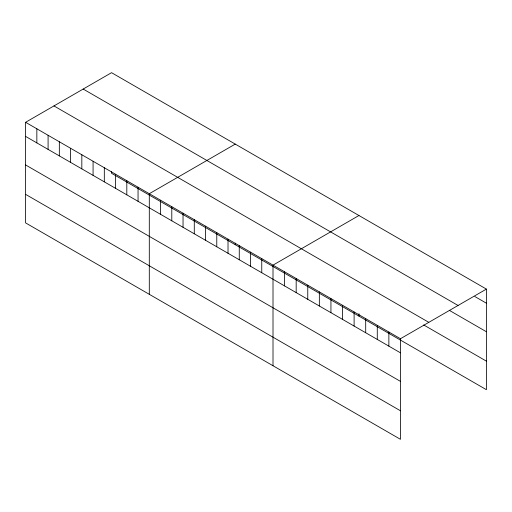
<?xml version="1.0" encoding="UTF-8"?>
<svg xmlns="http://www.w3.org/2000/svg" width="512" height="512" viewBox="0 0 512 512"><rect width="100%" height="100%" fill="white"/><g stroke="black" fill="none" stroke-linecap="round" stroke-linejoin="round"><path stroke-width="0.77" d="M25.6 122.298L400.454 338.72L400.454 439.322L25.6 222.899L25.6 122.298L111.546 72.678L486.4 289.101L486.4 389.702L111.546 173.28L111.546 171.693M235.251 144.096L149.299 193.715L149.299 294.323M358.95 215.514L273.005 265.139L273.005 365.741M400.454 338.72L486.4 289.101M474.816 296.512L486.4 303.2M83.187 89.056L458.035 305.472M449.594 310.496L486.4 331.744M53.965 105.926L428.813 322.342M423.699 324.954L486.4 361.158M25.6 136.403L400.454 352.819M25.6 164.947L400.454 381.363M25.6 194.355L400.454 410.778M388.864 332.032L388.864 346.131M377.28 325.338L377.28 339.443M365.696 318.65L365.696 332.749M358.95 313.741L358.95 316.115M354.106 311.962L354.106 326.061M342.522 305.274L342.522 319.373M330.938 298.586L330.938 312.685M319.347 291.891L319.347 305.997M307.763 285.203L307.763 299.302M296.179 278.515L296.179 292.614M284.589 271.827L284.589 285.926M261.76 258.643L261.76 272.742M250.515 252.154L250.515 266.253M239.264 245.658L239.264 259.757M235.251 243.117L235.251 244.698M228.019 239.168L228.019 253.267M216.774 232.672L216.774 246.771M205.53 226.182L205.53 240.282M194.285 219.686L194.285 233.792M183.04 213.197L183.04 227.296M171.795 206.701L171.795 220.806M160.55 200.211L160.55 214.31M138.054 187.226L138.054 201.325M126.81 180.73L126.81 194.835M115.565 174.24L115.565 188.339M104.32 167.75L104.32 181.85M93.075 161.254L93.075 175.354M81.83 154.765L81.83 168.864M70.586 148.269L70.586 162.368M59.334 141.779L59.334 155.878M48.09 135.283L48.09 149.382M36.845 128.794L36.845 142.893"/></g></svg>
